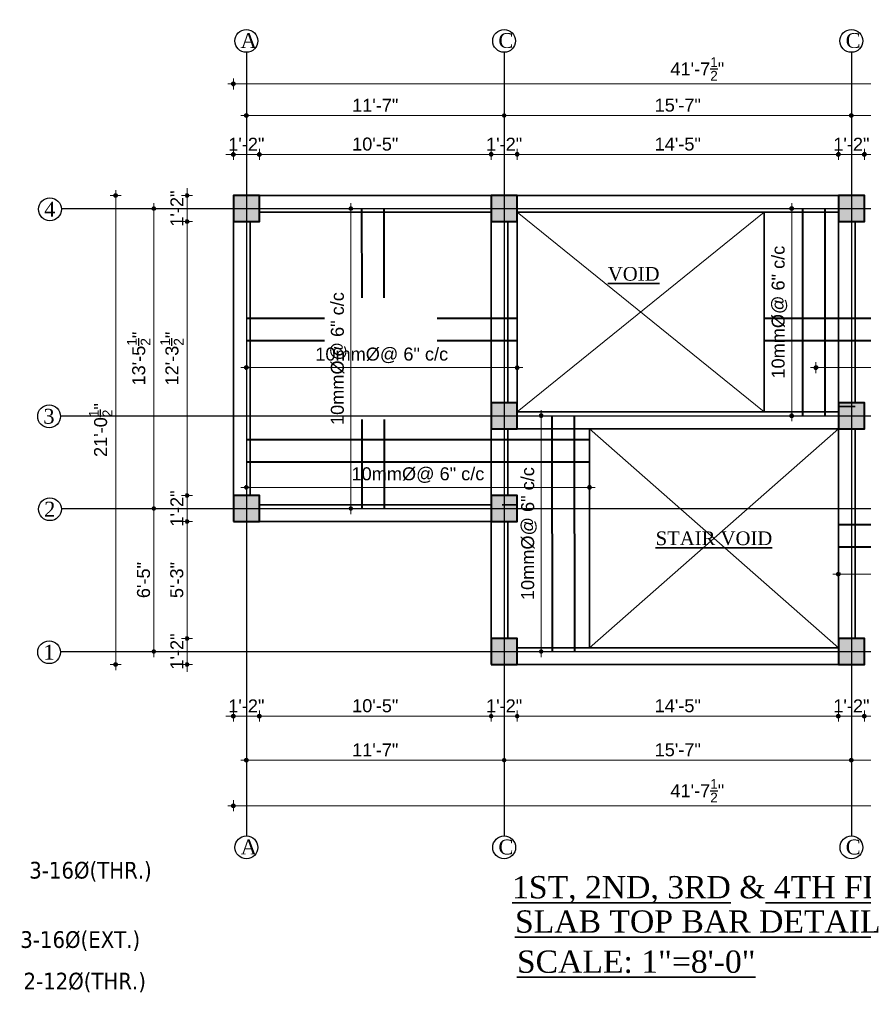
# Model space of a CAD drawing. Header units: inches. Extents: x -12071822 to 12321209, y -1222525 to 1319227.
# Drawn here: x 125194 to 125649, y 48661 to 49189 of the extents above; entities that cross this region are included whole.
import ezdxf
from ezdxf.enums import TextEntityAlignment as Align

# ---------------------------------------------------------------- set-up
doc = ezdxf.new("R2010")
doc.units = ezdxf.units.IN
doc.header["$MEASUREMENT"] = 0
doc.header["$PDMODE"] = 35
for name, color, linetype, lineweight in [('1', 7, 'Continuous', 13), ('Column', 181, 'Continuous', 40), ('DIM_LINE', 173, 'Continuous', 20), ('Hatch', 9, 'Continuous', 9), ('ST-REINFOR', 201, 'Continuous', 40), ('TEXT', 255, 'Continuous', 35), ('Toilet', 7, 'Continuous', 25), ('WALL', 1, 'Continuous', 30), ('WALL SEC', 2, 'Continuous', 35), ('Walls', 11, 'Continuous', 35), ('Windows', 151, 'Continuous', 15)]:
    doc.layers.add(name, color=color, linetype=linetype, lineweight=lineweight)
doc.styles.add('ordinary', font='times.ttf')
doc.styles.add('ramon', font='arial.ttf')
doc.styles.add('TAHOMA', font='tahoma.ttf', dxfattribs={"height": 9})
doc.dimstyles.new('S8', dxfattribs={"dimtxt": 7, "dimasz": 2, "dimexe": 6, "dimexo": 18, "dimgap": 1.9375, "dimtad": 1, "dimdec": 1, "dimzin": 3, "dimdsep": 46, "dimlunit": 4, "dimtxsty": 'ramon', "dimblk": 'dot 2', "dimcen": 0.09375, "dimse1": 1, "dimse2": 1, "dimclrd": 1, "dimclre": 1, "dimclrt": 256, "dimadec": 0, "dimazin": 0, "dimtfac": 0.75, "dimtdec": 1, "dimtix": 1, "dimtmove": 1, "dimatfit": 3, "dimldrblk": 'DOT', "dimfxl": 1, "dimtolj": 1, "dimtzin": 0, "dimlwd": 9, "dimlwe": 9, "dimarcsym": 0})

# ---------------------------------------------------------------- blocks, each defined once
blk = doc.blocks.new('colm')
at = {"layer": 'Hatch'}
h = blk.add_hatch(color=256, dxfattribs=at)
h.dxf.hatch_style = 1
h.paths.add_polyline_path([(66705.71, 8319.73), (66705.71, 8307.73), (66717.71, 8307.73), (66717.71, 8319.73)])
at = {"layer": 'Column'}
blk.add_lwpolyline([(66705.71, 8307.73), (66717.71, 8307.73), (66717.71, 8319.73), (66705.71, 8319.73)], close=True, dxfattribs=at)
blk = doc.blocks.new('dot1')
at = {"layer": 'Hatch'}
h = blk.add_hatch(color=256, dxfattribs=at)
edge = h.paths.add_edge_path()
edge.add_arc((0, 0), 1, 0, 360)
for p, q in [((3, 0), (-3, 0)), ((0, 3), (0, -3))]:
    blk.add_line(p, q, dxfattribs=at)
blk.add_circle((0, 0), 1, dxfattribs=at)
blk = doc.blocks.new('dot 2')
at = {"layer": 'Hatch', "xscale": 0.5, "yscale": 0.5, "zscale": 0.5}
blk.add_blockref('dot1', (0, 0), dxfattribs=at)
blk = doc.blocks.new('*D2239')
at = {"layer": 'Defpoints', "color": 0, "transparency": 16777216}
for p in [(125323.58, 49116.68), (125309.58, 49094.47), (125323.58, 49094.47)]:
    blk.add_point(p, dxfattribs=at)
at = {"layer": 'Toilet', "color": 1, "lineweight": 9, "transparency": 16777216}
for p, q in [((125307.58, 49116.68), (125305.58, 49116.68)), ((125309.58, 49116.68), (125323.58, 49116.68)), ((125325.58, 49116.68), (125327.58, 49116.68))]:
    blk.add_line(p, q, dxfattribs=at)
at = {"layer": 'Toilet', "color": 1, "lineweight": 9, "transparency": 16777216, "xscale": 2, "yscale": 2, "zscale": 2}
blk.add_blockref('dot 2', (125309.58, 49116.68), dxfattribs=at)
at = {"layer": 'Toilet', "color": 1, "lineweight": 9, "transparency": 16777216, "xscale": 2, "yscale": 2, "zscale": 2, "rotation": 180}
blk.add_blockref('dot 2', (125323.58, 49116.68), dxfattribs=at)
at = {"layer": 'Toilet', "transparency": 16777216, "insert": (125316.58, 49122.13), "char_height": 7, "attachment_point": 5, "style": 'ramon'}
blk.add_mtext('\\A1;1\'-2"', dxfattribs=at)
blk = doc.blocks.new('_Dot')
at = {"color": 0, "lineweight": -2}
blk.add_line((-0.5, 0), (-1, 0), dxfattribs=at)
at = {"color": 0, "const_width": 0.5}
blk.add_lwpolyline([(-0.25, 0, 1), (0.25, 0, 1)], format="xyb", close=True, dxfattribs=at)
blk = doc.blocks.new('*D2240')
at = {"layer": 'Defpoints', "color": 0, "transparency": 16777216}
for p in [(125448.4, 49116.68), (125323.58, 49094.47), (125448.4, 49094.47)]:
    blk.add_point(p, dxfattribs=at)
at = {"layer": 'Toilet', "color": 1, "lineweight": 9, "transparency": 16777216}
blk.add_line((125325.58, 49116.68), (125446.4, 49116.68), dxfattribs=at)
at = {"layer": 'Toilet', "color": 1, "lineweight": 9, "transparency": 16777216, "xscale": 2, "yscale": 2, "zscale": 2}
for p, rotation in [((125323.58, 49116.68), 180.0000000068786), ((125448.4, 49116.68), 6.87854744294497e-09)]:
    blk.add_blockref('dot 2', p, dxfattribs=dict(at, rotation=rotation))
at = {"layer": 'Toilet', "transparency": 16777216, "insert": (125385.99, 49122.19), "char_height": 7, "attachment_point": 5, "rotation": 0, "style": 'ramon'}
blk.add_mtext('\\A1;10\'-5"', dxfattribs=at)
blk = doc.blocks.new('*D2241')
at = {"layer": 'Defpoints', "color": 0, "transparency": 16777216}
for p in [(125462.4, 49116.68), (125448.4, 49094.47), (125462.4, 49094.47)]:
    blk.add_point(p, dxfattribs=at)
at = {"layer": 'Toilet', "color": 1, "lineweight": 9, "transparency": 16777216}
for p, q in [((125446.4, 49116.68), (125444.4, 49116.68)), ((125448.4, 49116.68), (125462.4, 49116.68)), ((125464.4, 49116.68), (125466.4, 49116.68))]:
    blk.add_line(p, q, dxfattribs=at)
at = {"layer": 'Toilet', "color": 1, "lineweight": 9, "transparency": 16777216, "xscale": 2, "yscale": 2, "zscale": 2}
for p, rotation in [((125448.4, 49116.68), 6.878577707425393e-09), ((125462.4, 49116.68), 180.0000000068786)]:
    blk.add_blockref('dot 2', p, dxfattribs=dict(at, rotation=rotation))
at = {"layer": 'Toilet', "transparency": 16777216, "insert": (125455.4, 49122.13), "char_height": 7, "attachment_point": 5, "rotation": 0, "style": 'ramon'}
blk.add_mtext('\\A1;1\'-2"', dxfattribs=at)
blk = doc.blocks.new('*D2242')
at = {"layer": 'Defpoints', "color": 0, "transparency": 16777216}
for p in [(125635.4, 49116.68), (125462.4, 49094.47), (125635.4, 49094.47)]:
    blk.add_point(p, dxfattribs=at)
at = {"layer": 'Toilet', "color": 1, "lineweight": 9, "transparency": 16777216}
blk.add_line((125464.4, 49116.68), (125633.4, 49116.68), dxfattribs=at)
at = {"layer": 'Toilet', "color": 1, "lineweight": 9, "transparency": 16777216, "xscale": 2, "yscale": 2, "zscale": 2}
for p, rotation in [((125462.4, 49116.68), 180.0000000068786), ((125635.4, 49116.68), 6.87854744294497e-09)]:
    blk.add_blockref('dot 2', p, dxfattribs=dict(at, rotation=rotation))
at = {"layer": 'Toilet', "transparency": 16777216, "insert": (125548.9, 49122.19), "char_height": 7, "attachment_point": 5, "rotation": 0, "style": 'ramon'}
blk.add_mtext('\\A1;14\'-5"', dxfattribs=at)
blk = doc.blocks.new('*D2243')
at = {"layer": 'Defpoints', "color": 0, "transparency": 16777216}
for p in [(125649.4, 49116.68), (125635.4, 49094.47), (125649.4, 49094.47)]:
    blk.add_point(p, dxfattribs=at)
at = {"layer": 'Toilet', "color": 1, "lineweight": 9, "transparency": 16777216}
for p, q in [((125633.4, 49116.68), (125631.4, 49116.68)), ((125635.4, 49116.68), (125649.4, 49116.68)), ((125651.4, 49116.68), (125653.4, 49116.68))]:
    blk.add_line(p, q, dxfattribs=at)
at = {"layer": 'Toilet', "color": 1, "lineweight": 9, "transparency": 16777216, "xscale": 2, "yscale": 2, "zscale": 2}
for p, rotation in [((125635.4, 49116.68), 6.878577707425393e-09), ((125649.4, 49116.68), 180.0000000068786)]:
    blk.add_blockref('dot 2', p, dxfattribs=dict(at, rotation=rotation))
at = {"layer": 'Toilet', "transparency": 16777216, "insert": (125642.4, 49122.13), "char_height": 7, "attachment_point": 5, "rotation": 0, "style": 'ramon'}
blk.add_mtext('\\A1;1\'-2"', dxfattribs=at)
blk = doc.blocks.new('*D2244')
at = {"layer": 'Defpoints', "color": 0, "transparency": 16777216}
for p in [(125795.27, 49116.68), (125649.4, 49094.47), (125795.27, 49094.47)]:
    blk.add_point(p, dxfattribs=at)
at = {"layer": 'Toilet', "color": 1, "lineweight": 9, "transparency": 16777216}
blk.add_line((125651.4, 49116.68), (125793.27, 49116.68), dxfattribs=at)
at = {"layer": 'Toilet', "color": 1, "lineweight": 9, "transparency": 16777216, "xscale": 2, "yscale": 2, "zscale": 2}
for p, rotation in [((125649.4, 49116.68), 180.0000000068786), ((125795.27, 49116.68), 6.87854744294497e-09)]:
    blk.add_blockref('dot 2', p, dxfattribs=dict(at, rotation=rotation))
at = {"layer": 'Toilet', "transparency": 16777216, "insert": (125722.33, 49122.13), "char_height": 7, "attachment_point": 5, "rotation": 0, "style": 'ramon'}
blk.add_mtext('\\A1;12\'-2"', dxfattribs=at)
blk = doc.blocks.new('*D2246')
at = {"layer": 'Defpoints', "color": 0, "transparency": 16777216}
for p in [(125455.4, 49137.64), (125316.58, 49094.47), (125455.4, 49094.47)]:
    blk.add_point(p, dxfattribs=at)
at = {"layer": 'Toilet', "color": 1, "lineweight": 9, "transparency": 16777216}
blk.add_line((125318.58, 49137.64), (125453.4, 49137.64), dxfattribs=at)
at = {"layer": 'Toilet', "color": 1, "lineweight": 9, "transparency": 16777216, "xscale": 2, "yscale": 2, "zscale": 2, "rotation": 180}
blk.add_blockref('dot 2', (125316.58, 49137.64), dxfattribs=at)
at = {"layer": 'Toilet', "color": 1, "lineweight": 9, "transparency": 16777216, "xscale": 2, "yscale": 2, "zscale": 2}
blk.add_blockref('dot 2', (125455.4, 49137.64), dxfattribs=at)
at = {"layer": 'Toilet', "transparency": 16777216, "insert": (125385.99, 49143.09), "char_height": 7, "attachment_point": 5, "style": 'ramon'}
blk.add_mtext('\\A1;11\'-7"', dxfattribs=at)
blk = doc.blocks.new('*D2247')
at = {"layer": 'Defpoints', "color": 0, "transparency": 16777216}
for p in [(125309.58, 49094.47), (125284.65, 49080.47), (125309.58, 49080.47)]:
    blk.add_point(p, dxfattribs=at)
at = {"layer": 'Toilet', "color": 1, "lineweight": 9, "transparency": 16777216}
for p, q in [((125284.65, 49096.47), (125284.65, 49098.47)), ((125284.65, 49094.47), (125284.65, 49080.47)), ((125284.65, 49078.47), (125284.65, 49076.47))]:
    blk.add_line(p, q, dxfattribs=at)
at = {"layer": 'Toilet', "color": 1, "lineweight": 9, "transparency": 16777216, "xscale": 2, "yscale": 2, "zscale": 2}
for p, rotation in [((125284.65, 49094.47), 270), ((125284.65, 49080.47), 90)]:
    blk.add_blockref('dot 2', p, dxfattribs=dict(at, rotation=rotation))
at = {"layer": 'Toilet', "transparency": 16777216, "insert": (125279.19, 49087.47), "char_height": 7, "attachment_point": 5, "rotation": 90, "style": 'ramon'}
blk.add_mtext('\\A1;1\'-2"', dxfattribs=at)
blk = doc.blocks.new('*D2248')
at = {"layer": 'Defpoints', "color": 0, "transparency": 16777216}
for p in [(125309.58, 49080.47), (125284.65, 48932.97), (125309.58, 48932.97)]:
    blk.add_point(p, dxfattribs=at)
at = {"layer": 'Toilet', "color": 1, "lineweight": 9, "transparency": 16777216}
blk.add_line((125284.65, 49078.47), (125284.65, 48934.97), dxfattribs=at)
at = {"layer": 'Toilet', "color": 1, "lineweight": 9, "transparency": 16777216, "xscale": 2, "yscale": 2, "zscale": 2}
for p, rotation in [((125284.65, 49080.47), 90), ((125284.65, 48932.97), 270)]:
    blk.add_blockref('dot 2', p, dxfattribs=dict(at, rotation=rotation))
at = {"layer": 'Toilet', "transparency": 16777216, "insert": (125276.5, 49006.72), "char_height": 7, "attachment_point": 5, "rotation": 90, "style": 'ramon'}
blk.add_mtext('\\A1;12\'-3{\\H0.750000x;\\S1/2;}"', dxfattribs=at)
blk = doc.blocks.new('*D2249')
at = {"layer": 'Defpoints', "color": 0, "transparency": 16777216}
for p in [(125309.58, 48932.97), (125284.65, 48918.97), (125309.58, 48918.97)]:
    blk.add_point(p, dxfattribs=at)
at = {"layer": 'Toilet', "color": 1, "lineweight": 9, "transparency": 16777216}
for p, q in [((125284.65, 48934.97), (125284.65, 48936.97)), ((125284.65, 48932.97), (125284.65, 48918.97)), ((125284.65, 48916.97), (125284.65, 48914.97))]:
    blk.add_line(p, q, dxfattribs=at)
at = {"layer": 'Toilet', "color": 1, "lineweight": 9, "transparency": 16777216, "xscale": 2, "yscale": 2, "zscale": 2}
for p, rotation in [((125284.65, 48932.97), 270), ((125284.65, 48918.97), 90)]:
    blk.add_blockref('dot 2', p, dxfattribs=dict(at, rotation=rotation))
at = {"layer": 'Toilet', "transparency": 16777216, "insert": (125279.19, 48925.97), "char_height": 7, "attachment_point": 5, "rotation": 90, "style": 'ramon'}
blk.add_mtext('\\A1;1\'-2"', dxfattribs=at)
blk = doc.blocks.new('*D2250')
at = {"layer": 'Defpoints', "color": 0, "transparency": 16777216}
for p in [(125309.58, 48918.97), (125284.65, 48855.97), (125448.4, 48855.97)]:
    blk.add_point(p, dxfattribs=at)
at = {"layer": 'Toilet', "color": 1, "lineweight": 9, "transparency": 16777216}
blk.add_line((125284.65, 48916.97), (125284.65, 48857.97), dxfattribs=at)
at = {"layer": 'Toilet', "color": 1, "lineweight": 9, "transparency": 16777216, "xscale": 2, "yscale": 2, "zscale": 2}
for p, rotation in [((125284.65, 48918.97), 90), ((125284.65, 48855.97), 270)]:
    blk.add_blockref('dot 2', p, dxfattribs=dict(at, rotation=rotation))
at = {"layer": 'Toilet', "transparency": 16777216, "insert": (125279.13, 48887.47), "char_height": 7, "attachment_point": 5, "rotation": 90, "style": 'ramon'}
blk.add_mtext('\\A1;5\'-3"', dxfattribs=at)
blk = doc.blocks.new('*D2251')
at = {"layer": 'Defpoints', "color": 0, "transparency": 16777216}
for p in [(125448.4, 48855.97), (125284.65, 48841.97), (125448.4, 48841.97)]:
    blk.add_point(p, dxfattribs=at)
at = {"layer": 'Toilet', "color": 1, "lineweight": 9, "transparency": 16777216}
for p, q in [((125284.65, 48857.97), (125284.65, 48859.97)), ((125284.65, 48855.97), (125284.65, 48841.97)), ((125284.65, 48839.97), (125284.65, 48837.97))]:
    blk.add_line(p, q, dxfattribs=at)
at = {"layer": 'Toilet', "color": 1, "lineweight": 9, "transparency": 16777216, "xscale": 2, "yscale": 2, "zscale": 2}
for p, rotation in [((125284.65, 48855.97), 270), ((125284.65, 48841.97), 90)]:
    blk.add_blockref('dot 2', p, dxfattribs=dict(at, rotation=rotation))
at = {"layer": 'Toilet', "transparency": 16777216, "insert": (125279.19, 48848.97), "char_height": 7, "attachment_point": 5, "rotation": 90, "style": 'ramon'}
blk.add_mtext('\\A1;1\'-2"', dxfattribs=at)
blk = doc.blocks.new('*D2237')
at = {"layer": 'Defpoints', "color": 0, "transparency": 16777216}
for p in [(125266.75, 48925.97), (125312.2, 48925.97), (125312.2, 48848.97)]:
    blk.add_point(p, dxfattribs=at)
at = {"layer": 'Toilet', "color": 1, "lineweight": 9, "transparency": 16777216}
blk.add_line((125266.75, 48850.97), (125266.75, 48923.97), dxfattribs=at)
at = {"layer": 'Toilet', "color": 1, "lineweight": 9, "transparency": 16777216, "xscale": 2, "yscale": 2, "zscale": 2}
for p, rotation in [((125266.75, 48925.97), 90), ((125266.75, 48848.97), 270)]:
    blk.add_blockref('dot 2', p, dxfattribs=dict(at, rotation=rotation))
at = {"layer": 'Toilet', "transparency": 16777216, "insert": (125261.24, 48887.47), "char_height": 7, "attachment_point": 5, "rotation": 90, "style": 'ramon'}
blk.add_mtext('\\A1;6\'-5"', dxfattribs=at)
blk = doc.blocks.new('*D2252')
at = {"layer": 'Defpoints', "color": 0, "transparency": 16777216}
for p in [(125266.75, 49087.47), (125309.58, 49087.47), (125312.2, 48925.97)]:
    blk.add_point(p, dxfattribs=at)
at = {"layer": 'Toilet', "color": 1, "lineweight": 9, "transparency": 16777216}
blk.add_line((125266.75, 48927.97), (125266.75, 49085.47), dxfattribs=at)
at = {"layer": 'Toilet', "color": 1, "lineweight": 9, "transparency": 16777216, "xscale": 2, "yscale": 2, "zscale": 2}
for p, rotation in [((125266.75, 49087.47), 90), ((125266.75, 48925.97), 270)]:
    blk.add_blockref('dot 2', p, dxfattribs=dict(at, rotation=rotation))
at = {"layer": 'Toilet', "transparency": 16777216, "insert": (125258.6, 49006.72), "char_height": 7, "attachment_point": 5, "rotation": 90, "style": 'ramon'}
blk.add_mtext('\\A1;13\'-5{\\H0.750000x;\\S1/2;}"', dxfattribs=at)
blk = doc.blocks.new('*D2253')
at = {"layer": 'Defpoints', "color": 0, "transparency": 16777216}
for p in [(125246.23, 49094.47), (125448.4, 49094.47), (125448.4, 48841.97)]:
    blk.add_point(p, dxfattribs=at)
at = {"layer": 'Toilet', "color": 1, "lineweight": 9, "transparency": 16777216}
blk.add_line((125246.23, 48843.97), (125246.23, 49092.47), dxfattribs=at)
at = {"layer": 'Toilet', "color": 1, "lineweight": 9, "transparency": 16777216, "xscale": 2, "yscale": 2, "zscale": 2}
for p, rotation in [((125246.23, 49094.47), 90), ((125246.23, 48841.97), 270)]:
    blk.add_blockref('dot 2', p, dxfattribs=dict(at, rotation=rotation))
at = {"layer": 'Toilet', "transparency": 16777216, "insert": (125238.08, 48968.22), "char_height": 7, "attachment_point": 5, "rotation": 90, "style": 'ramon'}
blk.add_mtext('\\A1;21\'-0{\\H0.750000x;\\S1/2;}"', dxfattribs=at)
blk = doc.blocks.new('*D2260')
at = {"layer": 'Defpoints', "color": 0, "transparency": 16777216}
for p in [(125309.58, 48918.97), (125323.58, 48918.97), (125323.58, 48814.24)]:
    blk.add_point(p, dxfattribs=at)
at = {"layer": 'Toilet', "color": 1, "lineweight": 9, "transparency": 16777216}
for p, q in [((125307.58, 48814.24), (125305.58, 48814.24)), ((125309.58, 48814.24), (125323.58, 48814.24)), ((125325.58, 48814.24), (125327.58, 48814.24))]:
    blk.add_line(p, q, dxfattribs=at)
at = {"layer": 'Toilet', "color": 1, "lineweight": 9, "transparency": 16777216, "xscale": 2, "yscale": 2, "zscale": 2}
blk.add_blockref('dot 2', (125309.58, 48814.24), dxfattribs=at)
at = {"layer": 'Toilet', "color": 1, "lineweight": 9, "transparency": 16777216, "xscale": 2, "yscale": 2, "zscale": 2, "rotation": 180}
blk.add_blockref('dot 2', (125323.58, 48814.24), dxfattribs=at)
at = {"layer": 'Toilet', "transparency": 16777216, "insert": (125316.58, 48819.7), "char_height": 7, "attachment_point": 5, "style": 'ramon'}
blk.add_mtext('\\A1;1\'-2"', dxfattribs=at)
blk = doc.blocks.new('*D2261')
at = {"layer": 'Defpoints', "color": 0, "transparency": 16777216}
for p in [(125323.58, 48918.97), (125448.4, 48841.97), (125448.4, 48814.24)]:
    blk.add_point(p, dxfattribs=at)
at = {"layer": 'Toilet', "color": 1, "lineweight": 9, "transparency": 16777216}
blk.add_line((125325.58, 48814.24), (125446.4, 48814.24), dxfattribs=at)
at = {"layer": 'Toilet', "color": 1, "lineweight": 9, "transparency": 16777216, "xscale": 2, "yscale": 2, "zscale": 2, "rotation": 180}
blk.add_blockref('dot 2', (125323.58, 48814.24), dxfattribs=at)
at = {"layer": 'Toilet', "color": 1, "lineweight": 9, "transparency": 16777216, "xscale": 2, "yscale": 2, "zscale": 2}
blk.add_blockref('dot 2', (125448.4, 48814.24), dxfattribs=at)
at = {"layer": 'Toilet', "transparency": 16777216, "insert": (125385.99, 48819.76), "char_height": 7, "attachment_point": 5, "style": 'ramon'}
blk.add_mtext('\\A1;10\'-5"', dxfattribs=at)
blk = doc.blocks.new('*D2262')
at = {"layer": 'Defpoints', "color": 0, "transparency": 16777216}
for p in [(125448.4, 48841.97), (125462.4, 48841.97), (125462.4, 48814.24)]:
    blk.add_point(p, dxfattribs=at)
at = {"layer": 'Toilet', "color": 1, "lineweight": 9, "transparency": 16777216}
for p, q in [((125446.4, 48814.24), (125444.4, 48814.24)), ((125448.4, 48814.24), (125462.4, 48814.24)), ((125464.4, 48814.24), (125466.4, 48814.24))]:
    blk.add_line(p, q, dxfattribs=at)
at = {"layer": 'Toilet', "color": 1, "lineweight": 9, "transparency": 16777216, "xscale": 2, "yscale": 2, "zscale": 2}
blk.add_blockref('dot 2', (125448.4, 48814.24), dxfattribs=at)
at = {"layer": 'Toilet', "color": 1, "lineweight": 9, "transparency": 16777216, "xscale": 2, "yscale": 2, "zscale": 2, "rotation": 180}
blk.add_blockref('dot 2', (125462.4, 48814.24), dxfattribs=at)
at = {"layer": 'Toilet', "transparency": 16777216, "insert": (125455.4, 48819.7), "char_height": 7, "attachment_point": 5, "style": 'ramon'}
blk.add_mtext('\\A1;1\'-2"', dxfattribs=at)
blk = doc.blocks.new('*D2263')
at = {"layer": 'Defpoints', "color": 0, "transparency": 16777216}
for p in [(125462.4, 48841.97), (125635.4, 48841.97), (125635.4, 48814.24)]:
    blk.add_point(p, dxfattribs=at)
at = {"layer": 'Toilet', "color": 1, "lineweight": 9, "transparency": 16777216}
blk.add_line((125464.4, 48814.24), (125633.4, 48814.24), dxfattribs=at)
at = {"layer": 'Toilet', "color": 1, "lineweight": 9, "transparency": 16777216, "xscale": 2, "yscale": 2, "zscale": 2, "rotation": 180}
blk.add_blockref('dot 2', (125462.4, 48814.24), dxfattribs=at)
at = {"layer": 'Toilet', "color": 1, "lineweight": 9, "transparency": 16777216, "xscale": 2, "yscale": 2, "zscale": 2}
blk.add_blockref('dot 2', (125635.4, 48814.24), dxfattribs=at)
at = {"layer": 'Toilet', "transparency": 16777216, "insert": (125548.9, 48819.76), "char_height": 7, "attachment_point": 5, "style": 'ramon'}
blk.add_mtext('\\A1;14\'-5"', dxfattribs=at)
blk = doc.blocks.new('*D2264')
at = {"layer": 'Defpoints', "color": 0, "transparency": 16777216}
for p in [(125635.4, 48841.97), (125649.4, 48841.97), (125649.4, 48814.24)]:
    blk.add_point(p, dxfattribs=at)
at = {"layer": 'Toilet', "color": 1, "lineweight": 9, "transparency": 16777216}
for p, q in [((125633.4, 48814.24), (125631.4, 48814.24)), ((125635.4, 48814.24), (125649.4, 48814.24)), ((125651.4, 48814.24), (125653.4, 48814.24))]:
    blk.add_line(p, q, dxfattribs=at)
at = {"layer": 'Toilet', "color": 1, "lineweight": 9, "transparency": 16777216, "xscale": 2, "yscale": 2, "zscale": 2}
blk.add_blockref('dot 2', (125635.4, 48814.24), dxfattribs=at)
at = {"layer": 'Toilet', "color": 1, "lineweight": 9, "transparency": 16777216, "xscale": 2, "yscale": 2, "zscale": 2, "rotation": 180}
blk.add_blockref('dot 2', (125649.4, 48814.24), dxfattribs=at)
at = {"layer": 'Toilet', "transparency": 16777216, "insert": (125642.4, 48819.7), "char_height": 7, "attachment_point": 5, "style": 'ramon'}
blk.add_mtext('\\A1;1\'-2"', dxfattribs=at)
blk = doc.blocks.new('*D2265')
at = {"layer": 'Defpoints', "color": 0, "transparency": 16777216}
for p in [(125649.4, 48841.97), (125795.27, 48841.97), (125795.27, 48814.24)]:
    blk.add_point(p, dxfattribs=at)
at = {"layer": 'Toilet', "color": 1, "lineweight": 9, "transparency": 16777216}
blk.add_line((125651.4, 48814.24), (125793.27, 48814.24), dxfattribs=at)
at = {"layer": 'Toilet', "color": 1, "lineweight": 9, "transparency": 16777216, "xscale": 2, "yscale": 2, "zscale": 2, "rotation": 180}
blk.add_blockref('dot 2', (125649.4, 48814.24), dxfattribs=at)
at = {"layer": 'Toilet', "color": 1, "lineweight": 9, "transparency": 16777216, "xscale": 2, "yscale": 2, "zscale": 2}
blk.add_blockref('dot 2', (125795.27, 48814.24), dxfattribs=at)
at = {"layer": 'Toilet', "transparency": 16777216, "insert": (125722.33, 48819.7), "char_height": 7, "attachment_point": 5, "style": 'ramon'}
blk.add_mtext('\\A1;12\'-2"', dxfattribs=at)
blk = doc.blocks.new('*D2267')
at = {"layer": 'Defpoints', "color": 0, "transparency": 16777216}
for p in [(125316.58, 48918.97), (125455.4, 48918.97), (125455.4, 48790.54)]:
    blk.add_point(p, dxfattribs=at)
at = {"layer": 'Toilet', "color": 1, "lineweight": 9, "transparency": 16777216}
blk.add_line((125318.58, 48790.54), (125453.4, 48790.54), dxfattribs=at)
at = {"layer": 'Toilet', "color": 1, "lineweight": 9, "transparency": 16777216, "xscale": 2, "yscale": 2, "zscale": 2, "rotation": 180}
blk.add_blockref('dot 2', (125316.58, 48790.54), dxfattribs=at)
at = {"layer": 'Toilet', "color": 1, "lineweight": 9, "transparency": 16777216, "xscale": 2, "yscale": 2, "zscale": 2}
blk.add_blockref('dot 2', (125455.4, 48790.54), dxfattribs=at)
at = {"layer": 'Toilet', "transparency": 16777216, "insert": (125385.99, 48795.99), "char_height": 7, "attachment_point": 5, "style": 'ramon'}
blk.add_mtext('\\A1;11\'-7"', dxfattribs=at)
blk = doc.blocks.new('*D2268')
at = {"layer": 'Defpoints', "color": 0, "transparency": 16777216}
for p in [(125455.4, 48918.97), (125642.4, 48841.97), (125642.4, 48790.54)]:
    blk.add_point(p, dxfattribs=at)
at = {"layer": 'Toilet', "color": 1, "lineweight": 9, "transparency": 16777216}
blk.add_line((125457.4, 48790.54), (125640.4, 48790.54), dxfattribs=at)
at = {"layer": 'Toilet', "color": 1, "lineweight": 9, "transparency": 16777216, "xscale": 2, "yscale": 2, "zscale": 2, "rotation": 180}
blk.add_blockref('dot 2', (125455.4, 48790.54), dxfattribs=at)
at = {"layer": 'Toilet', "color": 1, "lineweight": 9, "transparency": 16777216, "xscale": 2, "yscale": 2, "zscale": 2}
blk.add_blockref('dot 2', (125642.4, 48790.54), dxfattribs=at)
at = {"layer": 'Toilet', "transparency": 16777216, "insert": (125548.9, 48796.05), "char_height": 7, "attachment_point": 5, "style": 'ramon'}
blk.add_mtext('\\A1;15\'-7"', dxfattribs=at)
blk = doc.blocks.new('*D2269')
at = {"layer": 'Defpoints', "color": 0, "transparency": 16777216}
for p in [(125642.4, 48841.97), (125802.27, 48841.97), (125802.27, 48790.54)]:
    blk.add_point(p, dxfattribs=at)
at = {"layer": 'Toilet', "color": 1, "lineweight": 9, "transparency": 16777216}
blk.add_line((125644.4, 48790.54), (125800.27, 48790.54), dxfattribs=at)
at = {"layer": 'Toilet', "color": 1, "lineweight": 9, "transparency": 16777216, "xscale": 2, "yscale": 2, "zscale": 2, "rotation": 180}
blk.add_blockref('dot 2', (125642.4, 48790.54), dxfattribs=at)
at = {"layer": 'Toilet', "color": 1, "lineweight": 9, "transparency": 16777216, "xscale": 2, "yscale": 2, "zscale": 2}
blk.add_blockref('dot 2', (125802.27, 48790.54), dxfattribs=at)
at = {"layer": 'Toilet', "transparency": 16777216, "insert": (125722.33, 48796.05), "char_height": 7, "attachment_point": 5, "style": 'ramon'}
blk.add_mtext('\\A1;13\'-4"', dxfattribs=at)
blk = doc.blocks.new('*D2270')
at = {"layer": 'Defpoints', "color": 0, "transparency": 16777216}
for p in [(125309.58, 48918.97), (125809.27, 48841.97), (125809.27, 48765.95)]:
    blk.add_point(p, dxfattribs=at)
at = {"layer": 'Toilet', "color": 1, "lineweight": 9, "transparency": 16777216}
blk.add_line((125311.58, 48765.95), (125807.27, 48765.95), dxfattribs=at)
at = {"layer": 'Toilet', "color": 1, "lineweight": 9, "transparency": 16777216, "xscale": 2, "yscale": 2, "zscale": 2, "rotation": 180}
blk.add_blockref('dot 2', (125309.58, 48765.95), dxfattribs=at)
at = {"layer": 'Toilet', "color": 1, "lineweight": 9, "transparency": 16777216, "xscale": 2, "yscale": 2, "zscale": 2}
blk.add_blockref('dot 2', (125809.27, 48765.95), dxfattribs=at)
at = {"layer": 'Toilet', "transparency": 16777216, "insert": (125559.43, 48774.03), "char_height": 7, "attachment_point": 5, "style": 'ramon'}
blk.add_mtext('\\A1;41\'-7{\\H0.750000x;\\S1/2;}"', dxfattribs=at)
blk = doc.blocks.new('*D2235')
at = {"layer": 'Defpoints', "color": 0, "transparency": 16777216}
for p in [(125316.58, 49001.85), (125462.4, 49001.85), (125462.4, 49001.79)]:
    blk.add_point(p, dxfattribs=at)
at = {"layer": 'DIM_LINE', "color": 1, "lineweight": 9, "transparency": 16777216}
blk.add_line((125318.58, 49001.85), (125460.4, 49001.85), dxfattribs=at)
at = {"layer": 'DIM_LINE', "color": 1, "lineweight": 9, "transparency": 16777216, "xscale": 2, "yscale": 2, "zscale": 2, "rotation": 180}
blk.add_blockref('dot 2', (125316.58, 49001.85), dxfattribs=at)
at = {"layer": 'DIM_LINE', "color": 1, "lineweight": 9, "transparency": 16777216, "xscale": 2, "yscale": 2, "zscale": 2}
blk.add_blockref('dot 2', (125462.4, 49001.85), dxfattribs=at)
at = {"layer": 'DIM_LINE', "transparency": 16777216, "insert": (125389.49, 49008.44), "char_height": 7, "attachment_point": 5, "style": 'ramon'}
blk.add_mtext('\\A1;10mm%%C@ 6" c/c', dxfattribs=at)
blk = doc.blocks.new('*D2236')
at = {"layer": 'Defpoints', "color": 0, "transparency": 16777216}
for p in [(125390.64, 49087.47), (125372.87, 48925.97), (125378.8, 48925.97)]:
    blk.add_point(p, dxfattribs=at)
at = {"layer": 'DIM_LINE', "color": 1, "lineweight": 9, "transparency": 16777216}
blk.add_line((125372.87, 49085.47), (125372.87, 48927.97), dxfattribs=at)
at = {"layer": 'DIM_LINE', "color": 1, "lineweight": 9, "transparency": 16777216, "xscale": 2, "yscale": 2, "zscale": 2}
for p, rotation in [((125372.87, 49087.47), 90), ((125372.87, 48925.97), 270)]:
    blk.add_blockref('dot 2', p, dxfattribs=dict(at, rotation=rotation))
at = {"layer": 'DIM_LINE', "transparency": 16777216, "insert": (125366.28, 49006.72), "char_height": 7, "attachment_point": 5, "rotation": 90, "style": 'ramon'}
blk.add_mtext('\\A1;10mm%%C@ 6" c/c', dxfattribs=at)
blk = doc.blocks.new('*D2229')
at = {"layer": 'Defpoints', "color": 0, "transparency": 16777216}
for p in [(125623.33, 49001.85), (125816.34, 49001.85), (125816.34, 49001.79)]:
    blk.add_point(p, dxfattribs=at)
at = {"layer": 'DIM_LINE', "color": 1, "lineweight": 9, "transparency": 16777216}
blk.add_line((125625.33, 49001.85), (125814.34, 49001.85), dxfattribs=at)
at = {"layer": 'DIM_LINE', "color": 1, "lineweight": 9, "transparency": 16777216, "xscale": 2, "yscale": 2, "zscale": 2, "rotation": 180}
blk.add_blockref('dot 2', (125623.33, 49001.85), dxfattribs=at)
at = {"layer": 'DIM_LINE', "color": 1, "lineweight": 9, "transparency": 16777216, "xscale": 2, "yscale": 2, "zscale": 2}
blk.add_blockref('dot 2', (125816.34, 49001.85), dxfattribs=at)
at = {"layer": 'DIM_LINE', "transparency": 16777216, "insert": (125719.84, 49008.44), "char_height": 7, "attachment_point": 5, "style": 'ramon'}
blk.add_mtext('\\A1;10mm%%C@ 6" c/c', dxfattribs=at)
blk = doc.blocks.new('*D2231')
at = {"layer": 'Defpoints', "color": 0, "transparency": 16777216}
for p in [(125635.4, 48890.7), (125802.27, 48890.7), (125802.27, 48890.64)]:
    blk.add_point(p, dxfattribs=at)
at = {"layer": 'DIM_LINE', "color": 1, "lineweight": 9, "transparency": 16777216}
blk.add_line((125637.4, 48890.7), (125800.27, 48890.7), dxfattribs=at)
at = {"layer": 'DIM_LINE', "color": 1, "lineweight": 9, "transparency": 16777216, "xscale": 2, "yscale": 2, "zscale": 2, "rotation": 180}
blk.add_blockref('dot 2', (125635.4, 48890.7), dxfattribs=at)
at = {"layer": 'DIM_LINE', "color": 1, "lineweight": 9, "transparency": 16777216, "xscale": 2, "yscale": 2, "zscale": 2}
blk.add_blockref('dot 2', (125802.27, 48890.7), dxfattribs=at)
at = {"layer": 'DIM_LINE', "transparency": 16777216, "insert": (125718.83, 48897.29), "char_height": 7, "attachment_point": 5, "style": 'ramon'}
blk.add_mtext('\\A1;10mm%%C@ 6" c/c', dxfattribs=at)
blk = doc.blocks.new('*D2232')
at = {"layer": 'Defpoints', "color": 0, "transparency": 16777216}
for p in [(125316.58, 48937.39), (125501.4, 48937.39), (125501.4, 48937.39)]:
    blk.add_point(p, dxfattribs=at)
at = {"layer": 'DIM_LINE', "color": 1, "lineweight": 9, "transparency": 16777216}
blk.add_line((125318.58, 48937.39), (125499.4, 48937.39), dxfattribs=at)
at = {"layer": 'DIM_LINE', "color": 1, "lineweight": 9, "transparency": 16777216, "xscale": 2, "yscale": 2, "zscale": 2, "rotation": 180}
blk.add_blockref('dot 2', (125316.58, 48937.39), dxfattribs=at)
at = {"layer": 'DIM_LINE', "color": 1, "lineweight": 9, "transparency": 16777216, "xscale": 2, "yscale": 2, "zscale": 2}
blk.add_blockref('dot 2', (125501.4, 48937.39), dxfattribs=at)
at = {"layer": 'DIM_LINE', "transparency": 16777216, "insert": (125408.99, 48943.98), "char_height": 7, "attachment_point": 5, "style": 'ramon'}
blk.add_mtext('\\A1;10mm%%C@ 6" c/c', dxfattribs=at)
blk = doc.blocks.new('*D2233')
at = {"layer": 'Defpoints', "color": 0, "transparency": 16777216}
for p in [(125493.14, 48975.97), (125475.36, 48848.97), (125481.28, 48848.97)]:
    blk.add_point(p, dxfattribs=at)
at = {"layer": 'DIM_LINE', "color": 1, "lineweight": 9, "transparency": 16777216}
blk.add_line((125475.36, 48973.97), (125475.36, 48850.97), dxfattribs=at)
at = {"layer": 'DIM_LINE', "color": 1, "lineweight": 9, "transparency": 16777216, "xscale": 2, "yscale": 2, "zscale": 2}
for p, rotation in [((125475.36, 48975.97), 90), ((125475.36, 48848.97), 270)]:
    blk.add_blockref('dot 2', p, dxfattribs=dict(at, rotation=rotation))
at = {"layer": 'DIM_LINE', "transparency": 16777216, "insert": (125468.76, 48912.47), "char_height": 7, "attachment_point": 5, "rotation": 90, "style": 'ramon'}
blk.add_mtext('\\A1;10mm%%C@ 6" c/c', dxfattribs=at)
blk = doc.blocks.new('*D2234')
at = {"layer": 'Defpoints', "color": 0, "transparency": 16777216}
for p in [(125628.03, 49087.47), (125610.25, 48975.97), (125616.17, 48975.97)]:
    blk.add_point(p, dxfattribs=at)
at = {"layer": 'DIM_LINE', "color": 1, "lineweight": 9, "transparency": 16777216}
blk.add_line((125610.25, 49085.47), (125610.25, 48977.97), dxfattribs=at)
at = {"layer": 'DIM_LINE', "color": 1, "lineweight": 9, "transparency": 16777216, "xscale": 2, "yscale": 2, "zscale": 2}
for p, rotation in [((125610.25, 49087.47), 90), ((125610.25, 48975.97), 270)]:
    blk.add_blockref('dot 2', p, dxfattribs=dict(at, rotation=rotation))
at = {"layer": 'DIM_LINE', "transparency": 16777216, "insert": (125603.65, 49031.72), "char_height": 7, "attachment_point": 5, "rotation": 90, "style": 'ramon'}
blk.add_mtext('\\A1;10mm%%C@ 6" c/c', dxfattribs=at)
blk = doc.blocks.new('*D2577')
at = {"layer": 'Defpoints', "color": 0, "transparency": 16777216}
for p in [(125642.4, 49137.64), (125455.4, 49094.47), (125642.4, 49094.47)]:
    blk.add_point(p, dxfattribs=at)
at = {"layer": 'Toilet', "color": 1, "lineweight": 9, "transparency": 16777216}
blk.add_line((125457.4, 49137.64), (125640.4, 49137.64), dxfattribs=at)
at = {"layer": 'Toilet', "color": 1, "lineweight": 9, "transparency": 16777216, "xscale": 2, "yscale": 2, "zscale": 2, "rotation": 180}
blk.add_blockref('dot 2', (125455.4, 49137.64), dxfattribs=at)
at = {"layer": 'Toilet', "color": 1, "lineweight": 9, "transparency": 16777216, "xscale": 2, "yscale": 2, "zscale": 2}
blk.add_blockref('dot 2', (125642.4, 49137.64), dxfattribs=at)
at = {"layer": 'Toilet', "transparency": 16777216, "insert": (125548.9, 49143.15), "char_height": 7, "attachment_point": 5, "style": 'ramon'}
blk.add_mtext('\\A1;15\'-7"', dxfattribs=at)
blk = doc.blocks.new('*D2578')
at = {"layer": 'Defpoints', "color": 0, "transparency": 16777216}
for p in [(125802.27, 49137.64), (125642.4, 49094.47), (125802.27, 49094.47)]:
    blk.add_point(p, dxfattribs=at)
at = {"layer": 'Toilet', "color": 1, "lineweight": 9, "transparency": 16777216}
blk.add_line((125644.4, 49137.64), (125800.27, 49137.64), dxfattribs=at)
at = {"layer": 'Toilet', "color": 1, "lineweight": 9, "transparency": 16777216, "xscale": 2, "yscale": 2, "zscale": 2, "rotation": 180}
blk.add_blockref('dot 2', (125642.4, 49137.64), dxfattribs=at)
at = {"layer": 'Toilet', "color": 1, "lineweight": 9, "transparency": 16777216, "xscale": 2, "yscale": 2, "zscale": 2}
blk.add_blockref('dot 2', (125802.27, 49137.64), dxfattribs=at)
at = {"layer": 'Toilet', "transparency": 16777216, "insert": (125722.33, 49143.16), "char_height": 7, "attachment_point": 5, "style": 'ramon'}
blk.add_mtext('\\A1;13\'-4"', dxfattribs=at)
blk = doc.blocks.new('*D2579')
at = {"layer": 'Defpoints', "color": 0, "transparency": 16777216}
for p in [(125809.27, 49154.58), (125309.58, 49094.47), (125809.27, 49094.47)]:
    blk.add_point(p, dxfattribs=at)
at = {"layer": 'Toilet', "color": 1, "lineweight": 9, "transparency": 16777216}
blk.add_line((125311.58, 49154.58), (125807.27, 49154.58), dxfattribs=at)
at = {"layer": 'Toilet', "color": 1, "lineweight": 9, "transparency": 16777216, "xscale": 2, "yscale": 2, "zscale": 2, "rotation": 180}
blk.add_blockref('dot 2', (125309.58, 49154.58), dxfattribs=at)
at = {"layer": 'Toilet', "color": 1, "lineweight": 9, "transparency": 16777216, "xscale": 2, "yscale": 2, "zscale": 2}
blk.add_blockref('dot 2', (125809.27, 49154.58), dxfattribs=at)
at = {"layer": 'Toilet', "transparency": 16777216, "insert": (125559.43, 49162.67), "char_height": 7, "attachment_point": 5, "style": 'ramon'}
blk.add_mtext('\\A1;41\'-7{\\H0.750000x;\\S1/2;}"', dxfattribs=at)
blk = doc.blocks.new('JGKJFKFNF')
at = {"layer": 'TEXT', "ltscale": 20, "style": 'TAHOMA'}
for s, p in [('3-16%%C(THR.)', (137163.18, -31582.11)), ('3-16%%C(EXT.)', (137158.35, -31619.44)), ('2-12%%C(THR.)', (137160.08, -31641.81))]:
    blk.add_text(s, height=9, dxfattribs=at).set_placement(p)

msp = doc.modelspace()

# ---------------------------------------------------------------- linework, layer by layer
for p, q in [((125316.58, 49171.28), (125316.58, 48749.42)), ((125455.4, 49171.28), (125455.4, 48749.42)), ((125642.4, 49171.28), (125642.4, 48749.42))]:
    msp.add_line(p, q)
at = {"layer": 'ST-REINFOR'}
for p, q in [((125378.64, 49087.47), (125378.69, 49039.46)), ((125390.64, 49087.48), (125390.69, 49039.47)), ((125616.03, 49087.47), (125616.14, 48975.96)), ((125628.03, 49087.48), (125628.14, 48975.97)), ((125316.58, 49028.51), (125358.58, 49028.5)), ((125419.4, 49028.48), (125462.4, 49028.46)), ((125595.4, 49028.52), (125684.4, 49028.5)), ((125316.58, 49016.51), (125358.58, 49016.5)), ((125419.4, 49016.48), (125462.4, 49016.47)), ((125595.4, 49016.52), (125684.4, 49016.5)), ((125481.14, 48975.97), (125481.26, 48848.96)), ((125493.14, 48975.98), (125493.26, 48848.97)), ((125378.75, 48973.97), (125378.8, 48925.96)), ((125390.75, 48973.98), (125390.8, 48925.97)), ((125316.58, 48963.18), (125501.4, 48963.13)), ((125316.58, 48951.18), (125501.4, 48951.13)), ((125635.4, 48917.36), (125684.4, 48917.34)), ((125635.4, 48905.36), (125684.4, 48905.34))]:
    msp.add_line(p, q, dxfattribs=at)
at = {"layer": 'Toilet'}
for p, q in [((125216.95, 49087.47), (125913.38, 49087.47)), ((125216.51, 48975.97), (125913.38, 48975.97)), ((125216.95, 48925.97), (125913.38, 48925.97)), ((125216.51, 48848.97), (125913.38, 48848.97))]:
    msp.add_line(p, q, dxfattribs=at)
for centre in [(125316.58, 49177.77), (125455.4, 49177.77), (125642.4, 49177.77), (125210.8, 49087.12), (125210.37, 48975.62), (125210.8, 48925.62), (125210.37, 48848.62), (125316.62, 48743.52), (125455.43, 48743.52), (125642.43, 48743.52)]:
    msp.add_circle(centre, 6.15, dxfattribs=at)
at = {"layer": 'Walls'}
for p, q in [((125323.58, 49094.47), (125448.4, 49094.47)), ((125462.4, 49094.47), (125635.4, 49094.47)), ((125323.58, 49085.47), (125448.4, 49085.47)), ((125462.4, 49085.47), (125635.4, 49085.47)), ((125595.4, 49085.47), (125595.4, 48977.97)), ((125309.58, 48932.97), (125309.58, 49080.47)), ((125318.58, 48932.97), (125318.58, 49080.47)), ((125448.4, 48982.97), (125448.4, 49080.47)), ((125457.4, 48982.97), (125457.4, 49080.47)), ((125462.4, 49080.47), (125462.4, 48982.97)), ((125635.4, 48982.97), (125635.4, 49080.47)), ((125644.4, 48982.97), (125644.4, 49080.47)), ((125644.4, 48980.97), (125635.4, 48980.97)), ((125462.4, 48977.97), (125635.4, 48977.97)), ((125448.4, 48932.97), (125448.4, 48968.97)), ((125457.4, 48932.97), (125457.4, 48968.97)), ((125462.4, 48968.97), (125635.4, 48968.97)), ((125501.4, 48968.97), (125501.4, 48850.97)), ((125635.4, 48968.97), (125595.4, 48968.97)), ((125635.4, 48855.97), (125635.4, 48968.97)), ((125644.4, 48855.97), (125644.4, 48968.97)), ((125448.4, 48927.97), (125323.58, 48927.97)), ((125462.4, 48927.97), (125454.4, 48927.97)), ((125462.4, 48927.97), (125462.4, 48918.97)), ((125635.4, 48926.62), (125635.4, 48891.97)), ((125448.4, 48918.97), (125323.58, 48918.97)), ((125448.4, 48855.97), (125448.4, 48918.97)), ((125454.4, 48918.97), (125462.4, 48918.97)), ((125457.4, 48855.97), (125457.4, 48918.97)), ((125635.4, 48850.97), (125462.4, 48850.97)), ((125635.4, 48841.97), (125462.4, 48841.97))]:
    msp.add_line(p, q, dxfattribs=at)
at = {"layer": 'Windows'}
for p, q in [((125595.4, 49085.47), (125462.4, 48977.97)), ((125595.4, 48977.97), (125462.4, 49085.47)), ((125501.4, 48968.97), (125635.4, 48850.97)), ((125635.4, 48968.97), (125501.4, 48850.97))]:
    msp.add_line(p, q, dxfattribs=at)
msp.add_circle((127888.68, 49173.51), 6257.09, dxfattribs=at)

# ---------------------------------------------------------------- block references
at = {"layer": 'Column', "xscale": 1.166666666667879, "yscale": 1.166666666667879, "zscale": 1.166666666667879}
for p in [(47486.26, 39388.12), (47625.07, 39388.12), (47812.07, 39388.12), (47625.07, 39276.62), (47812.07, 39276.62), (47486.26, 39226.62), (47625.07, 39226.62), (47625.07, 39149.62), (47812.07, 39149.62)]:
    msp.add_blockref('colm', p, dxfattribs=at)
at = {"layer": 'WALL'}
msp.add_blockref('JGKJFKFNF', (-11963.51, 80308.85), dxfattribs=at)

# ---------------------------------------------------------------- texts
at = {"layer": '1', "char_height": 8, "width": 20.1234, "attachment_point": 1, "style": 'ordinary'}
for s, insert in [('A', (125313.49, 49181.98)), ('C', (125452.31, 49181.98)), ('C', (125639.31, 49181.98)), ('4', (125207.69, 49091.15)), ('3', (125207.25, 48979.65)), ('2', (125207.69, 48929.65)), ('1', (125207.25, 48852.65)), ('A', (125313.53, 48747.73)), ('C', (125452.34, 48747.73)), ('C', (125639.34, 48747.73))]:
    msp.add_mtext(s, dxfattribs=dict(at, insert=insert))
at = {"layer": 'WALL', "style": 'ordinary'}
for s, p in [('%%U1ST, 2ND, 3RD%%U &%%U 4TH FLOOR ', (125581, 48722.09)), ('%%USLAB TOP BAR DETAIL', (125559.68, 48703.61)), ('%%USCALE: 1"=8\'-0"', (125526.52, 48682))]:
    msp.add_text(s, height=12, dxfattribs=at).set_placement(p, align=Align.MIDDLE_CENTER)
at = {"layer": 'WALL SEC', "color": 0, "style": 'ordinary'}
for s, height, p in [('%%UVOID', 7.373, (125525.16, 49052.35)), ('%%USTAIR VOID', 7.3728, (125568.4, 48909.97))]:
    msp.add_text(s, height=height, dxfattribs=at).set_placement(p, align=Align.MIDDLE_CENTER)

# ---------------------------------------------------------------- dimensions: what is measured, and where the dimension line sits
at = {"layer": 'DIM_LINE'}
for base, p1, p2, picture, middle in [((125372.87, 48925.97), (125390.64, 49087.47), (125378.8, 48925.97), '*D2236', (125366.28, 49006.72)), ((125610.25, 48975.97), (125628.03, 49087.47), (125616.17, 48975.97), '*D2234', (125603.65, 49031.72)), ((125475.36, 48848.97), (125493.14, 48975.97), (125481.28, 48848.97), '*D2233', (125468.76, 48912.47))]:
    dim = msp.add_linear_dim(base=base, p1=p1, p2=p2, angle=90, text='10mm%%C@ 6" c/c', dimstyle='S8', dxfattribs=at)
    dim.commit()
    dim.dimension.update_dxf_attribs({"geometry": picture, "text_midpoint": middle})
for base, p1, p2, picture, middle in [((125462.4, 49001.85), (125316.58, 49001.85), (125462.4, 49001.79), '*D2235', (125389.49, 49008.44)), ((125816.34, 49001.85), (125623.33, 49001.85), (125816.34, 49001.79), '*D2229', (125719.84, 49008.44)), ((125501.4, 48937.39), (125316.58, 48937.39), (125501.4, 48937.39), '*D2232', (125408.99, 48943.98)), ((125802.27, 48890.7), (125635.4, 48890.7), (125802.27, 48890.64), '*D2231', (125718.83, 48897.29))]:
    dim = msp.add_linear_dim(base=base, p1=p1, p2=p2, text='10mm%%C@ 6" c/c', dimstyle='S8', dxfattribs=at)
    dim.commit()
    dim.dimension.update_dxf_attribs({"geometry": picture, "text_midpoint": middle})
at = {"layer": 'Toilet'}
for base, p1, p2, picture, middle in [((125809.27, 49154.58), (125309.58, 49094.47), (125809.27, 49094.47), '*D2579', (125559.43, 49162.67)), ((125323.58, 48814.24), (125309.58, 48918.97), (125323.58, 48918.97), '*D2260', (125316.58, 48819.7)), ((125809.27, 48765.95), (125309.58, 48918.97), (125809.27, 48841.97), '*D2270', (125559.43, 48774.03)), ((125455.4, 48790.54), (125316.58, 48918.97), (125455.4, 48918.97), '*D2267', (125385.99, 48795.99)), ((125448.4, 48814.24), (125323.58, 48918.97), (125448.4, 48841.97), '*D2261', (125385.99, 48819.76)), ((125642.4, 48790.54), (125455.4, 48918.97), (125642.4, 48841.97), '*D2268', (125548.9, 48796.05)), ((125462.4, 48814.24), (125448.4, 48841.97), (125462.4, 48841.97), '*D2262', (125455.4, 48819.7)), ((125635.4, 48814.24), (125462.4, 48841.97), (125635.4, 48841.97), '*D2263', (125548.9, 48819.76)), ((125649.4, 48814.24), (125635.4, 48841.97), (125649.4, 48841.97), '*D2264', (125642.4, 48819.7)), ((125802.27, 48790.54), (125642.4, 48841.97), (125802.27, 48841.97), '*D2269', (125722.33, 48796.05)), ((125795.27, 48814.24), (125649.4, 48841.97), (125795.27, 48841.97), '*D2265', (125722.33, 48819.7))]:
    dim = msp.add_linear_dim(base=base, p1=p1, p2=p2, dimstyle='S8', override={"dimfxl": 2, "dimfxlon": 1, "dimarcsym": 1}, dxfattribs=at)
    dim.commit()
    dim.dimension.update_dxf_attribs({"geometry": picture, "text_midpoint": middle})
for p1, p2, distance, picture, middle in [((125316.58, 49094.47), (125455.4, 49094.47), 43.18, '*D2246', (125385.99, 49143.09)), ((125309.58, 49094.47), (125323.58, 49094.47), 22.21, '*D2239', (125316.58, 49122.13)), ((125309.58, 49094.47), (125309.58, 49080.47), -24.93, '*D2247', (125279.19, 49087.47)), ((125312.2, 48848.97), (125312.2, 48925.97), 45.46, '*D2237', (125261.24, 48887.47))]:
    dim = msp.add_aligned_dim(p1=p1, p2=p2, distance=distance, dimstyle='S8', override={"dimfxl": 2, "dimfxlon": 1, "dimarcsym": 1}, dxfattribs=at)
    dim.commit()
    dim.dimension.update_dxf_attribs({"geometry": picture, "text_midpoint": middle})
for base, p1, p2, angle, picture, middle in [((125642.4, 49137.64), (125455.4, 49094.47), (125642.4, 49094.47), 180, '*D2577', (125548.9, 49143.15)), ((125802.27, 49137.64), (125642.4, 49094.47), (125802.27, 49094.47), 180, '*D2578', (125722.33, 49143.16)), ((125448.4, 49116.68), (125323.58, 49094.47), (125448.4, 49094.47), 180, '*D2240', (125385.99, 49122.19)), ((125462.4, 49116.68), (125448.4, 49094.47), (125462.4, 49094.47), 180, '*D2241', (125455.4, 49122.13)), ((125635.4, 49116.68), (125462.4, 49094.47), (125635.4, 49094.47), 180, '*D2242', (125548.9, 49122.19)), ((125649.4, 49116.68), (125635.4, 49094.47), (125649.4, 49094.47), 180, '*D2243', (125642.4, 49122.13)), ((125795.27, 49116.68), (125649.4, 49094.47), (125795.27, 49094.47), 180, '*D2244', (125722.33, 49122.13)), ((125246.23, 49094.47), (125448.4, 48841.97), (125448.4, 49094.47), 90, '*D2253', (125238.08, 48968.22)), ((125266.75, 49087.47), (125312.2, 48925.97), (125309.58, 49087.47), 270, '*D2252', (125258.6, 49006.72)), ((125284.65, 48932.97), (125309.58, 49080.47), (125309.58, 48932.97), 90, '*D2248', (125276.5, 49006.72)), ((125284.65, 48918.97), (125309.58, 48932.97), (125309.58, 48918.97), 90, '*D2249', (125279.19, 48925.97)), ((125284.65, 48855.97), (125309.58, 48918.97), (125448.4, 48855.97), 90, '*D2250', (125279.13, 48887.47)), ((125284.65, 48841.97), (125448.4, 48855.97), (125448.4, 48841.97), 90, '*D2251', (125279.19, 48848.97))]:
    dim = msp.add_linear_dim(base=base, p1=p1, p2=p2, angle=angle, dimstyle='S8', override={"dimfxl": 2, "dimfxlon": 1, "dimarcsym": 1}, dxfattribs=at)
    dim.commit()
    dim.dimension.update_dxf_attribs({"geometry": picture, "text_midpoint": middle})

doc.saveas('drawing.dxf')
